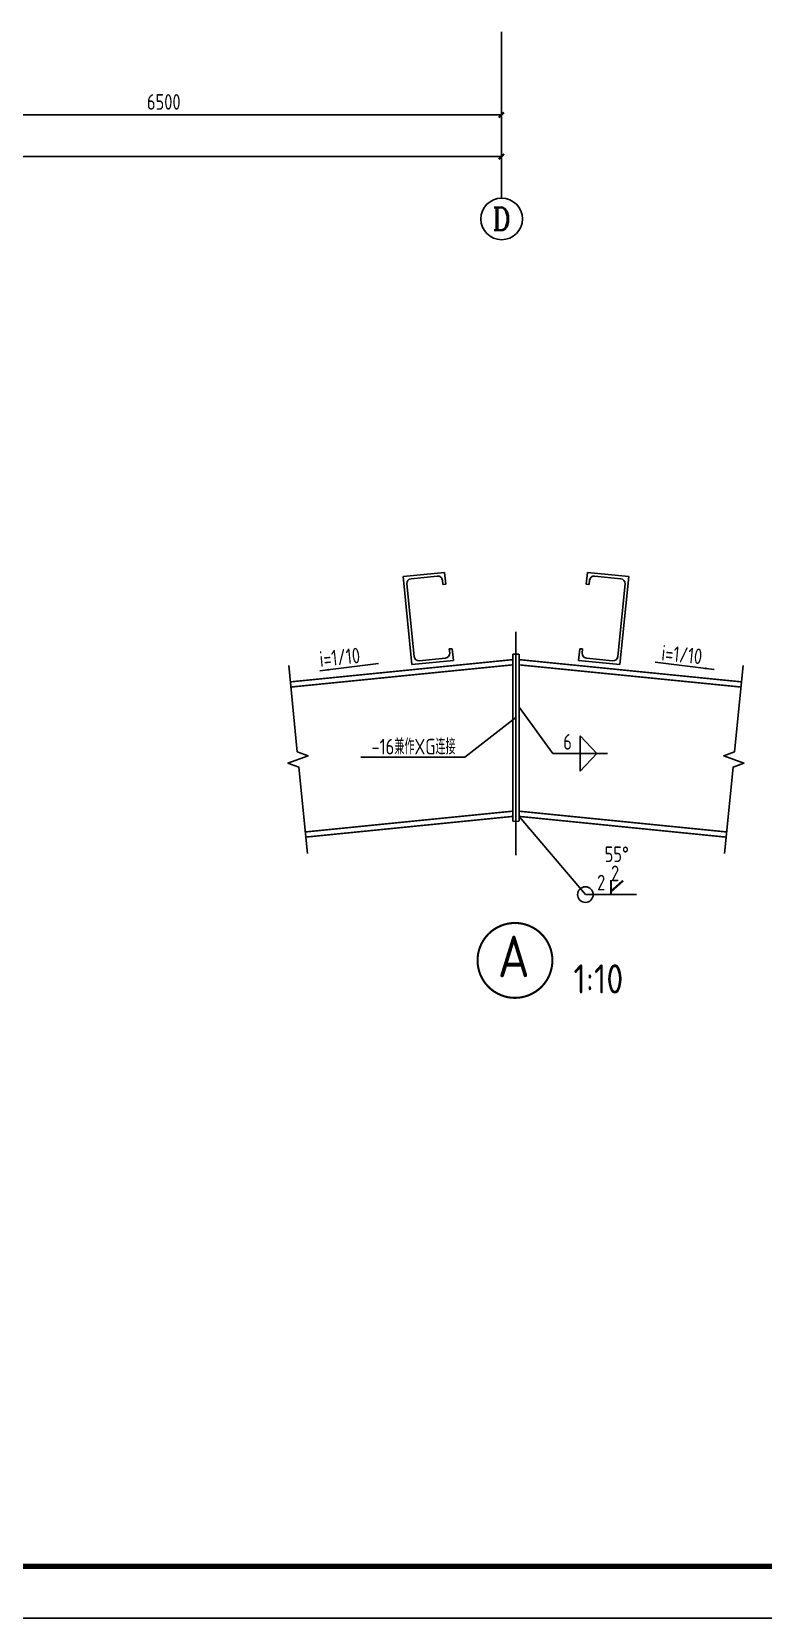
# Model space of a CAD drawing. Header units: millimetres. Extents: x 866561 to 876967, y 40200 to 44891.
# Drawn here: x 876535.6 to 876676.3, y 40208.1 to 40513.2 of the extents above; entities that cross this region are included whole.
import ezdxf
from ezdxf.enums import TextEntityAlignment as Align

# ---------------------------------------------------------------- set-up
doc = ezdxf.new("R2010")
doc.units = ezdxf.units.MM
doc.header["$LTSCALE"] = 1000
doc.header["$MEASUREMENT"] = 0
doc.linetypes.add('6', pattern=[8.75, 5, -1.25, 1.25, -1.25])
for name, color, linetype in [('111', 253, '6'), ('AXIS', 3, 'Continuous'), ('AXIS_TEXT', 7, 'Continuous'), ('D2', 6, 'Continuous'), ('DIM', 7, 'Continuous'), ('FEN', 21, 'Continuous'), ('LAYER1', 51, 'Continuous'), ('M_Thin', 7, 'Continuous'), ('STRUCTURE', 7, 'Continuous'), ('文字', 7, 'Continuous'), ('柱子', 8, 'Continuous'), ('独立基础', 2, 'Continuous')]:
    doc.layers.add(name, color=color, linetype=linetype)
doc.styles.add('_TCH_AXIS', font='COMPLEX', dxfattribs={"bigfont": 'GBCBIG'})
doc.styles.add('COMPLEX', font='COMPLEX')
doc.styles.add('GBHZ', font='gbenor.shx', dxfattribs={"width": 0.9, "bigfont": 'gbcbig.shx'})
doc.dimstyles.new('Y50', dxfattribs={"dimscale": 0, "dimtxt": 3, "dimasz": 0.01, "dimexe": 1.2, "dimexo": 1, "dimgap": 1, "dimtad": 1, "dimdec": 0, "dimlfac": 50, "dimzin": 0, "dimdsep": 46, "dimtxsty": 'GBHZ', "dimblk1": 'DX', "dimblk2": 'DX', "dimsah": 1, "dimcen": 0.09, "dimdle": 1, "dimadec": 0, "dimazin": 0, "dimtfac": 1, "dimtdec": 0, "dimtix": 1, "dimtmove": 2, "dimatfit": 3, "dimldrblk": 'DX', "dimfxl": 0, "dimtolj": 1, "dimtzin": 0, "dimarcsym": 0})

# ---------------------------------------------------------------- blocks, each defined once
blk = doc.blocks.new('_AXISO')
blk.add_circle((0, 0), 0.5)
at = {"layer": 'AXIS_TEXT', "style": 'COMPLEX', "width": 1.041667}
blk.add_attdef('A', text='', height=0.56, dxfattribs=at).set_placement((-0.25, -0.28), (0.25, -0.28), align=Align.FIT)
blk = doc.blocks.new('DX')
at = {"color": 0, "linetype": 'ByBlock', "const_width": 40}
blk.add_lwpolyline([(-54, -51), (46, 49)], dxfattribs=at)
blk = doc.blocks.new('*D807')
at = {"layer": 'Defpoints', "color": 0}
for p in [(876496, 40513.23), (876626, 40513.23), (876626, 40497.23)]:
    blk.add_point(p, dxfattribs=at)
at = {"layer": 'dim', "color": 0, "lineweight": -2}
for p, q in [((876496, 40512.23), (876496, 40496.03)), ((876626, 40512.23), (876626, 40496.03)), ((876496.01, 40497.23), (876625.99, 40497.23))]:
    blk.add_line(p, q, dxfattribs=at)
at = {"layer": 'dim', "color": 0, "lineweight": -2, "xscale": 0.01, "yscale": 0.01, "zscale": 0.01, "rotation": 180}
blk.add_blockref('DX', (876496, 40497.23), dxfattribs=at)
at = {"layer": 'dim', "color": 0, "lineweight": -2, "xscale": 0.01, "yscale": 0.01, "zscale": 0.01}
blk.add_blockref('DX', (876626, 40497.23), dxfattribs=at)
at = {"layer": 'dim', "color": 0, "insert": (876561, 40499.73), "char_height": 3, "attachment_point": 5, "style": 'GBHZ'}
blk.add_mtext('\\A1;6500', dxfattribs=at)
blk = doc.blocks.new('*D808')
at = {"layer": 'Defpoints', "color": 0}
for p in [(876226, 40513.23), (876626, 40513.23), (876226, 40489.23)]:
    blk.add_point(p, dxfattribs=at)
at = {"layer": 'dim', "color": 0, "lineweight": -2}
for p, q in [((876226, 40512.23), (876226, 40488.03)), ((876626, 40512.23), (876626, 40488.03)), ((876625.99, 40489.23), (876226.01, 40489.23))]:
    blk.add_line(p, q, dxfattribs=at)
at = {"layer": 'dim', "color": 0, "lineweight": -2, "xscale": 0.01, "yscale": 0.01, "zscale": 0.01, "rotation": 180}
blk.add_blockref('DX', (876226, 40489.23), dxfattribs=at)
at = {"layer": 'dim', "color": 0, "lineweight": -2, "xscale": 0.01, "yscale": 0.01, "zscale": 0.01}
blk.add_blockref('DX', (876626, 40489.23), dxfattribs=at)
at = {"layer": 'dim', "color": 0, "insert": (876426, 40491.73), "char_height": 3, "attachment_point": 5, "style": 'GBHZ'}
blk.add_mtext('\\A1;20000', dxfattribs=at)

msp = doc.modelspace()

# ---------------------------------------------------------------- linework, layer by layer
at = {"color": 7}
for p, q in [((876591.002, 40390.323), (876602.336, 40391.744)), ((876666.891, 40390.576), (876655.557, 40391.996))]:
    msp.add_line(p, q, dxfattribs=at)
at = {"color": 86}
for p, q in [((876618.945, 40373.758), (876628.757, 40381.326)), ((876618.945, 40373.758), (876598.9, 40373.758)), ((876642.128, 40347.294, 2), (876629.357, 40362.337)), ((876642.128, 40347.294, 2), (876651.967, 40347.294, 2))]:
    msp.add_line(p, q, dxfattribs=at)
msp.add_line((876947.481, 40208.139), (876106.481, 40208.139))
at = {"color": 0, "const_width": 1}
msp.add_lwpolyline([(876937.481, 40218.139), (876131.481, 40218.139), (876131.481, 40792.139), (876937.481, 40792.139)], close=True, dxfattribs=at)
at = {"color": 7}
for points in [[(876666.891, 40390.576, 0, 0.4, 0), (876665.105, 40390.799, 0.4, 0.4, 0)], [(876591.002, 40390.323, 0, 0.4, 0), (876592.788, 40390.547, 0.4, 0.4, 0)]]:
    msp.add_lwpolyline(points, format="xyseb", dxfattribs=at)
at = {"color": 86, "const_width": 0.4, "elevation": 2}
for points in [[(876647.047, 40347.294), (876647.047, 40350.095)], [(876647.047, 40347.915), (876649.374, 40349.99)]]:
    msp.add_lwpolyline(points, dxfattribs=at)
at = {"ltscale": 0.5, "const_width": 0.4}
msp.add_lwpolyline([(876621.368, 40334.642, 1), (876635.768, 40334.642, 1)], format="xyb", close=True, dxfattribs=at)
at = {"color": 86}
msp.add_circle((876642.128, 40347.294, 2), 1.5, dxfattribs=at)
at = {"layer": '111'}
msp.add_line((876628.757, 40397.854), (876628.757, 40354.861), dxfattribs=at)
at = {"layer": 'AXIS', "color": 0}
msp.add_line((876626.003, 40513.228), (876626.003, 40481.228), dxfattribs=at)
at = {"layer": 'D2'}
for p, q in [((876607.066, 40408.47), (876615.024, 40409.266)), ((876615.249, 40407.017), (876615.024, 40409.266)), ((876642.266, 40407.017), (876642.491, 40409.266)), ((876650.449, 40408.47), (876642.491, 40409.266)), ((876608.757, 40391.551), (876607.066, 40408.47)), ((876609.172, 40393.065), (876607.773, 40407.062)), ((876608.58, 40408.049), (876613.623, 40408.553)), ((876614.688, 40406.961), (876614.61, 40407.746)), ((876614.688, 40406.961), (876615.249, 40407.017)), ((876642.826, 40406.961), (876642.266, 40407.017)), ((876642.826, 40406.961), (876642.905, 40407.746)), ((876648.935, 40408.049), (876643.892, 40408.553)), ((876648.343, 40393.065), (876649.742, 40407.062)), ((876648.757, 40391.551), (876650.449, 40408.47)), ((876615.931, 40394.534), (876616.492, 40394.59)), ((876616.01, 40393.749), (876615.931, 40394.534)), ((876616.716, 40392.347), (876616.492, 40394.59)), ((876640.799, 40392.347), (876641.023, 40394.59)), ((876641.584, 40394.534), (876641.023, 40394.59)), ((876641.505, 40393.749), (876641.584, 40394.534)), ((876608.757, 40391.551), (876616.716, 40392.347)), ((876610.159, 40392.258), (876615.202, 40392.762)), ((876648.757, 40391.551), (876640.799, 40392.347)), ((876647.356, 40392.258), (876642.313, 40392.762))]:
    msp.add_line(p, q, dxfattribs=at)
for centre, start, end in [((876608.67, 40407.152), 95.71062, 185.71062), ((876613.713, 40407.656), 5.71062, 95.71062), ((876643.802, 40407.656), 84.28938, 174.28938), ((876648.845, 40407.152), 354.28938, 84.28938), ((876610.069, 40393.155), 185.71062, 275.71062), ((876615.112, 40393.659), 275.71062, 5.71062), ((876642.402, 40393.659), 174.28938, 264.28938), ((876647.445, 40393.155), 264.28938, 354.28938)]:
    msp.add_arc(centre, 0.902, start, end, dxfattribs=at)
at = {"layer": 'DIM'}
for p, q in [((876641.093, 40377.862), (876644.314, 40374.442)), ((876641.093, 40374.442), (876641.093, 40377.862)), ((876641.093, 40371.022), (876644.314, 40374.442)), ((876641.093, 40374.442), (876641.093, 40371.022))]:
    msp.add_line(p, q, dxfattribs=at)
at = {"layer": 'FEN'}
msp.add_line((876647.047, 40347.294, 2), (876647.047, 40349.294, 2), dxfattribs=at)
at = {"layer": 'FEN', "elevation": 0.362}
msp.add_lwpolyline([(876629.357, 40362.337, 0, 0.4, 0), (876631.379, 40359.955, 0.4, 0.4, 0)], format="xyseb", dxfattribs=at)
at = {"layer": 'M_Thin'}
for points in [[(876585.034, 40391.34), (876586.691, 40374.772), (876588.78, 40373.976), (876584.9, 40372.583), (876586.989, 40371.787), (876588.646, 40355.22)], [(876672.481, 40391.34), (876670.824, 40374.772), (876668.734, 40373.976), (876672.615, 40372.583), (876670.525, 40371.787), (876668.869, 40355.22)]]:
    msp.add_lwpolyline(points, dxfattribs=at)
at = {"layer": '柱子', "const_width": 0.3}
for points in [[(876585.347, 40388.205), (876628.157, 40392.486)], [(876585.447, 40387.21), (876628.157, 40391.481)], [(876628.157, 40393.546), (876628.157, 40361.397)], [(876628.157, 40393.546), (876629.357, 40393.546)], [(876629.357, 40393.546), (876629.357, 40361.397)], [(876629.357, 40392.486), (876672.167, 40388.205)], [(876629.357, 40391.481), (876672.068, 40387.21)], [(876588.233, 40359.349), (876628.157, 40363.342)], [(876629.357, 40363.342), (876669.282, 40359.349)], [(876588.333, 40358.354), (876628.157, 40362.337)], [(876628.157, 40361.397), (876629.357, 40361.397)], [(876629.357, 40362.337), (876669.182, 40358.354)]]:
    msp.add_lwpolyline(points, dxfattribs=at)
at = {"layer": '独立基础', "color": 7}
for p, q in [((876629.357, 40383.337), (876635.83, 40374.442)), ((876635.83, 40374.442), (876646.356, 40374.442))]:
    msp.add_line(p, q, dxfattribs=at)

# ---------------------------------------------------------------- block references
at = {"layer": 'AXIS', "color": 0}
ref = msp.add_blockref('_AXISO', (876626.003, 40477.228), dxfattribs=dict(at, xscale=-8, yscale=8, zscale=8))
ref.add_attrib('A', 'D', dxfattribs={"layer": 'AXIS_TEXT', "color": 0, "height": 4.353, "style": '_TCH_AXIS'}).set_placement((876624.241, 40475.052), (876627.765, 40475.052), align=Align.FIT)

# ---------------------------------------------------------------- texts
at = {"color": 7, "ltscale": 0.5, "style": 'GBHZ', "width": 0.9}
for rotation, p in [(5.68843, (876591.105, 40391.07)), (354.31157, (876656.638, 40392.333))]:
    msp.add_text('i=1/10', height=3, rotation=rotation, dxfattribs=at).set_placement(p)
at = {"layer": 'FEN', "style": 'GBHZ', "width": 0.9}
for s, p in [('55%%d', (876645.818, 40353.561)), ('2', (876647.045, 40349.881)), ('2', (876644.363, 40348.103))]:
    msp.add_text(s, height=3, dxfattribs=at).set_placement(p)
at = {"layer": 'LAYER1', "color": 7, "style": 'GBHZ', "width": 0.9}
msp.add_text('-16兼作XG连接', height=3, dxfattribs=at).set_placement((876600.965, 40374.252))
at = {"layer": 'STRUCTURE', "color": 4, "style": 'GBHZ', "width": 0.9}
msp.add_text('6', height=3, dxfattribs=at).set_placement((876637.854, 40375.166))
at = {"layer": '文字', "color": 6, "style": 'GBHZ'}
for s, height, p in [('A', 8, (876625.269, 40331.418)), ('1:10', 5.6, (876639.822, 40328.278, -0.009))]:
    msp.add_text(s, height=height, dxfattribs=at).set_placement(p)

# ---------------------------------------------------------------- dimensions: what is measured, and where the dimension line sits
at = {"layer": 'dim'}
for base, p1, p2, picture, middle in [((876226.003, 40489.228), (876626.003, 40513.228), (876226.003, 40513.228), '*D808', (876426.003, 40491.728)), ((876626.003, 40497.228), (876496.003, 40513.228), (876626.003, 40513.228), '*D807', (876561.003, 40499.728))]:
    dim = msp.add_linear_dim(base=base, p1=p1, p2=p2, dimstyle='Y50', override={"dimscale": 1}, dxfattribs=at)
    dim.commit()
    dim.dimension.update_dxf_attribs({"geometry": picture, "text_midpoint": middle})

doc.saveas('drawing.dxf')
